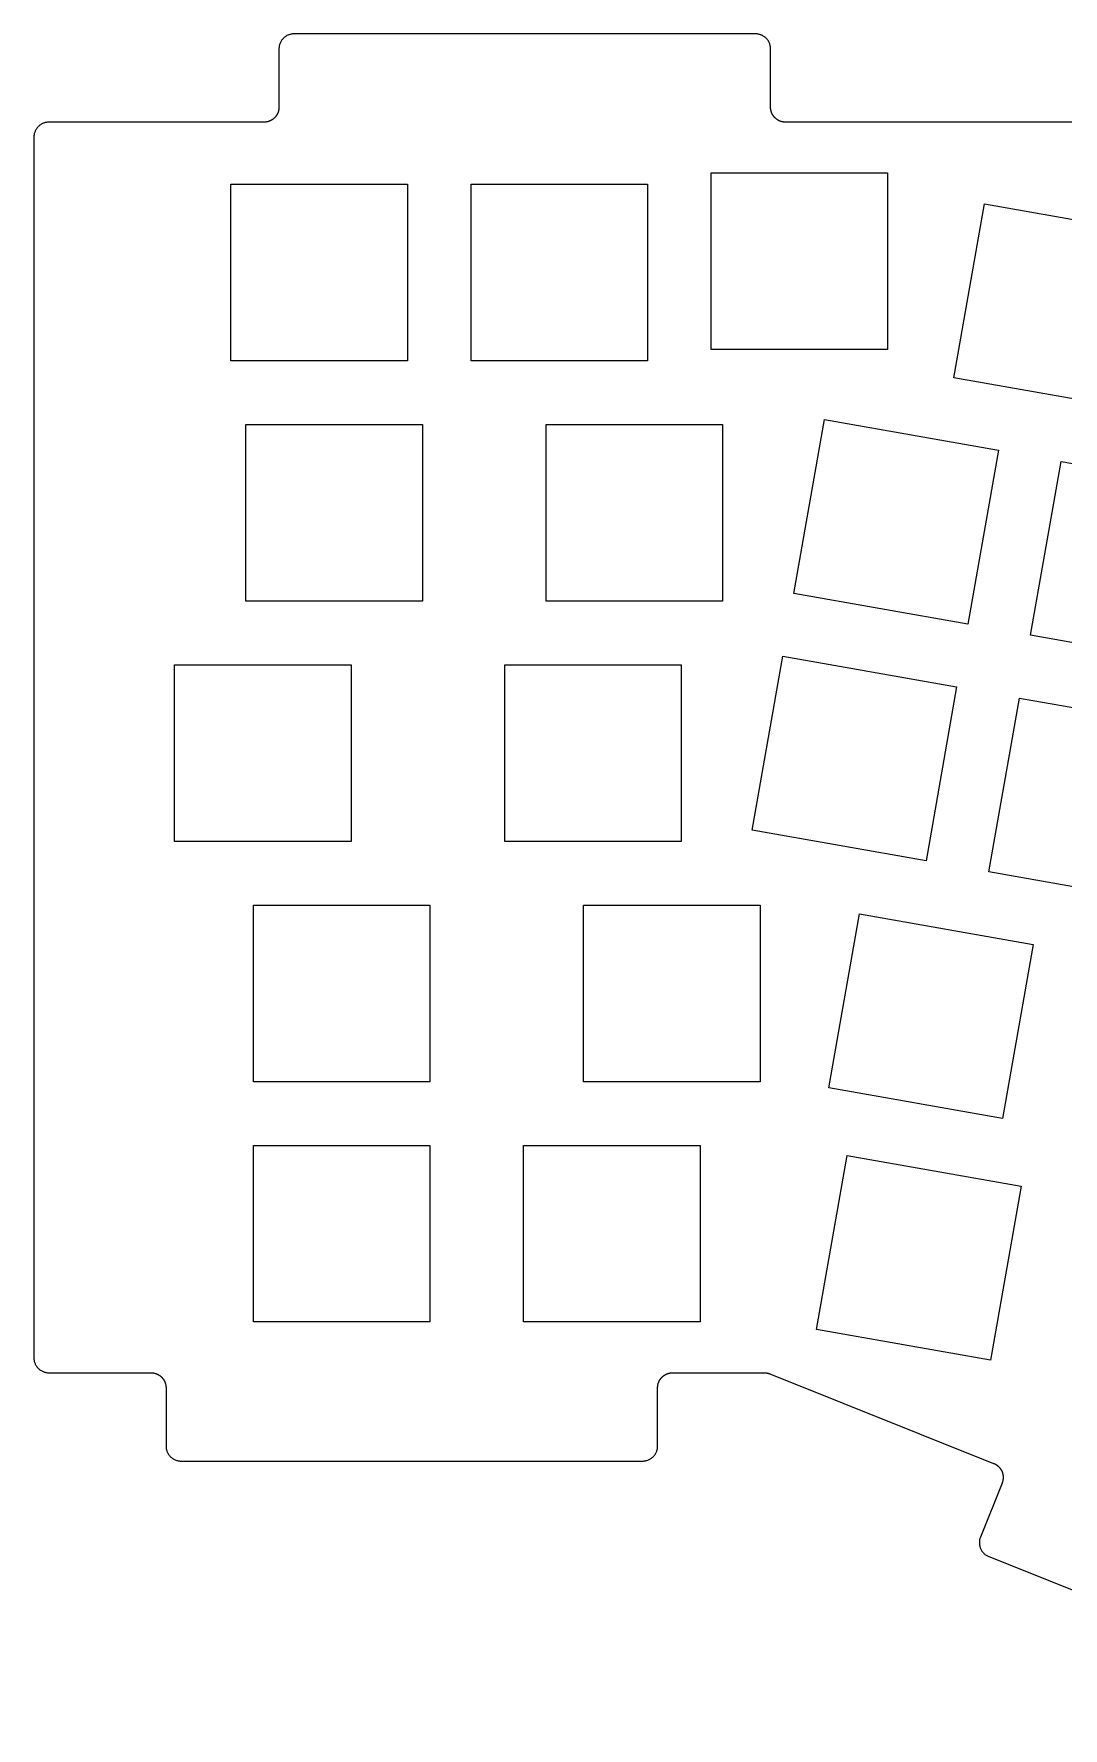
# Model space of a CAD drawing. Header units: metres. Extents: x -189 to 196, y -58 to 86.
# Drawn here: x -188.7 to -107.1, y -48.7 to 85.6 of the extents above; entities that cross this region are included whole.
import ezdxf

# ---------------------------------------------------------------- set-up
doc = ezdxf.new("R2010")
doc.units = ezdxf.units.M

msp = doc.modelspace()

# ---------------------------------------------------------------- linework, layer by layer
for p, q in [((-169.258, 84.6346), (-169.268, 84.577)), ((-169.245, 84.6916), (-169.258, 84.6346)), ((-169.229, 84.748), (-169.245, 84.6916)), ((-169.211, 84.8034), (-169.229, 84.748)), ((-169.19, 84.858), (-169.211, 84.8034)), ((-169.166, 84.9114), (-169.19, 84.858)), ((-169.14, 84.9636), (-169.166, 84.9114)), ((-169.111, 85.0144), (-169.14, 84.9636)), ((-169.08, 85.0638), (-169.111, 85.0144)), ((-169.046, 85.1116), (-169.08, 85.0638)), ((-169.01, 85.1577), (-169.046, 85.1116)), ((-168.972, 85.2019), (-169.01, 85.1577)), ((-168.932, 85.2442), (-168.972, 85.2019)), ((-168.89, 85.2845), (-168.932, 85.2442)), ((-168.845, 85.3227), (-168.89, 85.2845)), ((-168.799, 85.3586), (-168.845, 85.3227)), ((-168.751, 85.3923), (-168.799, 85.3586)), ((-168.702, 85.4236), (-168.751, 85.3923)), ((-168.651, 85.4524), (-168.702, 85.4236)), ((-168.599, 85.4786), (-168.651, 85.4524)), ((-168.546, 85.5023), (-168.599, 85.4786)), ((-168.491, 85.5234), (-168.546, 85.5023)), ((-168.436, 85.5417), (-168.491, 85.5234)), ((-168.379, 85.5573), (-168.436, 85.5417)), ((-168.322, 85.5701), (-168.379, 85.5573)), ((-168.265, 85.5801), (-168.322, 85.5701)), ((-168.207, 85.5872), (-168.265, 85.5801)), ((-168.148, 85.5915), (-168.207, 85.5872)), ((-168.09, 85.593), (-168.148, 85.5915)), ((-131.471, 85.593), (-168.09, 85.593)), ((-131.413, 85.5915), (-131.471, 85.593)), ((-131.355, 85.5872), (-131.413, 85.5915)), ((-131.297, 85.5801), (-131.355, 85.5872)), ((-131.239, 85.5701), (-131.297, 85.5801)), ((-131.182, 85.5573), (-131.239, 85.5701)), ((-131.126, 85.5417), (-131.182, 85.5573)), ((-131.07, 85.5234), (-131.126, 85.5417)), ((-131.016, 85.5023), (-131.07, 85.5234)), ((-130.962, 85.4786), (-131.016, 85.5023)), ((-130.91, 85.4524), (-130.962, 85.4786)), ((-130.859, 85.4236), (-130.91, 85.4524)), ((-130.81, 85.3923), (-130.859, 85.4236)), ((-130.762, 85.3586), (-130.81, 85.3923)), ((-130.716, 85.3227), (-130.762, 85.3586)), ((-130.672, 85.2845), (-130.716, 85.3227)), ((-130.629, 85.2442), (-130.672, 85.2845)), ((-130.589, 85.2019), (-130.629, 85.2442)), ((-130.551, 85.1577), (-130.589, 85.2019)), ((-130.515, 85.1116), (-130.551, 85.1577)), ((-130.481, 85.0638), (-130.515, 85.1116)), ((-130.45, 85.0144), (-130.481, 85.0638)), ((-130.421, 84.9636), (-130.45, 85.0144)), ((-130.395, 84.9114), (-130.421, 84.9636)), ((-130.371, 84.858), (-130.395, 84.9114)), ((-130.35, 84.8034), (-130.371, 84.858)), ((-130.332, 84.748), (-130.35, 84.8034)), ((-130.316, 84.6916), (-130.332, 84.748)), ((-130.304, 84.6346), (-130.316, 84.6916)), ((-130.294, 84.577), (-130.304, 84.6346)), ((-169.279, 84.4608), (-169.281, 84.4023)), ((-169.281, 84.4023), (-169.281, 79.7912)), ((-169.275, 84.519), (-169.279, 84.4608)), ((-169.268, 84.577), (-169.275, 84.519)), ((-130.286, 84.519), (-130.294, 84.577)), ((-130.282, 84.4608), (-130.286, 84.519)), ((-130.281, 84.4023), (-130.282, 84.4608)), ((-130.281, 79.7912), (-130.281, 84.4023)), ((-169.402, 79.2614), (-169.415, 79.2353)), ((-169.389, 79.288), (-169.402, 79.2614)), ((-169.377, 79.3148), (-169.389, 79.288)), ((-169.366, 79.3415), (-169.377, 79.3148)), ((-169.356, 79.3686), (-169.366, 79.3415)), ((-169.346, 79.3964), (-169.356, 79.3686)), ((-169.336, 79.4244), (-169.346, 79.3964)), ((-169.328, 79.4518), (-169.336, 79.4244)), ((-169.32, 79.4802), (-169.328, 79.4518)), ((-169.313, 79.5085), (-169.32, 79.4802)), ((-169.307, 79.5375), (-169.313, 79.5085)), ((-169.301, 79.5652), (-169.307, 79.5375)), ((-169.296, 79.5948), (-169.301, 79.5652)), ((-169.292, 79.6231), (-169.296, 79.5948)), ((-169.288, 79.6528), (-169.292, 79.6231)), ((-169.285, 79.6811), (-169.288, 79.6528)), ((-169.283, 79.7105), (-169.285, 79.6811)), ((-169.282, 79.7399), (-169.283, 79.7105)), ((-169.281, 79.7756), (-169.282, 79.7399)), ((-169.281, 79.7912), (-169.281, 79.7756)), ((-130.28, 79.7756), (-130.281, 79.7912)), ((-130.28, 79.7399), (-130.28, 79.7756)), ((-130.278, 79.7105), (-130.28, 79.7399)), ((-130.276, 79.6811), (-130.278, 79.7105)), ((-130.273, 79.6528), (-130.276, 79.6811)), ((-130.269, 79.6231), (-130.273, 79.6528)), ((-130.265, 79.5948), (-130.269, 79.6231)), ((-130.26, 79.5652), (-130.265, 79.5948)), ((-130.255, 79.5375), (-130.26, 79.5652)), ((-130.248, 79.5085), (-130.255, 79.5375)), ((-130.241, 79.4802), (-130.248, 79.5085)), ((-130.233, 79.4518), (-130.241, 79.4802)), ((-130.225, 79.4244), (-130.233, 79.4518)), ((-130.216, 79.3964), (-130.225, 79.4244)), ((-130.206, 79.3686), (-130.216, 79.3964)), ((-130.195, 79.3415), (-130.206, 79.3686)), ((-130.184, 79.3148), (-130.195, 79.3415)), ((-130.172, 79.288), (-130.184, 79.3148)), ((-130.16, 79.2614), (-130.172, 79.288)), ((-130.147, 79.2353), (-130.16, 79.2614)), ((-188.611, 77.9114), (-188.635, 77.858)), ((-188.585, 77.9636), (-188.611, 77.9114)), ((-188.556, 78.0144), (-188.585, 77.9636)), ((-188.525, 78.0638), (-188.556, 78.0144)), ((-188.491, 78.1116), (-188.525, 78.0638)), ((-188.456, 78.1577), (-188.491, 78.1116)), ((-188.417, 78.2019), (-188.456, 78.1577)), ((-188.377, 78.2442), (-188.417, 78.2019)), ((-188.335, 78.2845), (-188.377, 78.2442)), ((-188.29, 78.3227), (-188.335, 78.2845)), ((-188.244, 78.3586), (-188.29, 78.3227)), ((-188.197, 78.3923), (-188.244, 78.3586)), ((-188.147, 78.4236), (-188.197, 78.3923)), ((-188.096, 78.4524), (-188.147, 78.4236)), ((-188.044, 78.4786), (-188.096, 78.4524)), ((-187.991, 78.5023), (-188.044, 78.4786)), ((-187.936, 78.5234), (-187.991, 78.5023)), ((-187.881, 78.5417), (-187.936, 78.5234)), ((-187.824, 78.5573), (-187.881, 78.5417)), ((-187.767, 78.5701), (-187.824, 78.5573)), ((-187.71, 78.5801), (-187.767, 78.5701)), ((-187.652, 78.5872), (-187.71, 78.5801)), ((-187.594, 78.5915), (-187.652, 78.5872)), ((-187.535, 78.593), (-187.594, 78.5915)), ((-170.479, 78.593), (-187.535, 78.593)), ((-170.463, 78.5932), (-170.479, 78.593)), ((-170.428, 78.594), (-170.463, 78.5932)), ((-170.398, 78.5955), (-170.428, 78.594)), ((-170.369, 78.5976), (-170.398, 78.5955)), ((-170.34, 78.6004), (-170.369, 78.5976)), ((-170.311, 78.6041), (-170.34, 78.6004)), ((-170.282, 78.6083), (-170.311, 78.6041)), ((-170.253, 78.6134), (-170.282, 78.6083)), ((-170.225, 78.6189), (-170.253, 78.6134)), ((-170.196, 78.6255), (-170.225, 78.6189)), ((-170.168, 78.6326), (-170.196, 78.6255)), ((-170.139, 78.6404), (-170.168, 78.6326)), ((-170.112, 78.6487), (-170.139, 78.6404)), ((-170.084, 78.6579), (-170.112, 78.6487)), ((-170.056, 78.6679), (-170.084, 78.6579)), ((-170.029, 78.6784), (-170.056, 78.6679)), ((-170.002, 78.6895), (-170.029, 78.6784)), ((-169.976, 78.7013), (-170.002, 78.6895)), ((-169.949, 78.7139), (-169.976, 78.7013)), ((-169.923, 78.727), (-169.949, 78.7139)), ((-169.897, 78.7406), (-169.923, 78.727)), ((-169.872, 78.7552), (-169.897, 78.7406)), ((-169.847, 78.7701), (-169.872, 78.7552)), ((-169.822, 78.786), (-169.847, 78.7701)), ((-169.798, 78.8019), (-169.822, 78.786)), ((-169.774, 78.8189), (-169.798, 78.8019)), ((-169.751, 78.8362), (-169.774, 78.8189)), ((-169.727, 78.8544), (-169.751, 78.8362)), ((-169.705, 78.8725), (-169.727, 78.8544)), ((-169.683, 78.8918), (-169.705, 78.8725)), ((-169.661, 78.9115), (-169.683, 78.8918)), ((-169.64, 78.9314), (-169.661, 78.9115)), ((-169.619, 78.9525), (-169.64, 78.9314)), ((-169.599, 78.9733), (-169.619, 78.9525)), ((-169.58, 78.9951), (-169.599, 78.9733)), ((-169.56, 79.0175), (-169.58, 78.9951)), ((-169.542, 79.0396), (-169.56, 79.0175)), ((-169.524, 79.0629), (-169.542, 79.0396)), ((-169.507, 79.0862), (-169.524, 79.0629)), ((-169.49, 79.1103), (-169.507, 79.0862)), ((-169.474, 79.1341), (-169.49, 79.1103)), ((-169.458, 79.1592), (-169.474, 79.1341)), ((-169.443, 79.1841), (-169.458, 79.1592)), ((-169.428, 79.2098), (-169.443, 79.1841)), ((-169.415, 79.2353), (-169.428, 79.2098)), ((-130.133, 79.2098), (-130.147, 79.2353)), ((-130.118, 79.1841), (-130.133, 79.2098)), ((-130.103, 79.1592), (-130.118, 79.1841)), ((-130.088, 79.1341), (-130.103, 79.1592)), ((-130.072, 79.1103), (-130.088, 79.1341)), ((-130.055, 79.0862), (-130.072, 79.1103)), ((-130.037, 79.0629), (-130.055, 79.0862)), ((-130.019, 79.0396), (-130.037, 79.0629)), ((-130.001, 79.0175), (-130.019, 79.0396)), ((-129.982, 78.9951), (-130.001, 79.0175)), ((-129.962, 78.9733), (-129.982, 78.9951)), ((-129.942, 78.9525), (-129.962, 78.9733)), ((-129.921, 78.9314), (-129.942, 78.9525)), ((-129.9, 78.9115), (-129.921, 78.9314)), ((-129.879, 78.8918), (-129.9, 78.9115)), ((-129.856, 78.8725), (-129.879, 78.8918)), ((-129.834, 78.8544), (-129.856, 78.8725)), ((-129.811, 78.8362), (-129.834, 78.8544)), ((-129.787, 78.8189), (-129.811, 78.8362)), ((-129.763, 78.8019), (-129.787, 78.8189)), ((-129.739, 78.786), (-129.763, 78.8019)), ((-129.714, 78.7701), (-129.739, 78.786)), ((-129.689, 78.7552), (-129.714, 78.7701)), ((-129.664, 78.7406), (-129.689, 78.7552)), ((-129.638, 78.727), (-129.664, 78.7406)), ((-129.612, 78.7139), (-129.638, 78.727)), ((-129.586, 78.7013), (-129.612, 78.7139)), ((-129.559, 78.6895), (-129.586, 78.7013)), ((-129.532, 78.6784), (-129.559, 78.6895)), ((-129.505, 78.6679), (-129.532, 78.6784)), ((-129.477, 78.6579), (-129.505, 78.6679)), ((-129.449, 78.6487), (-129.477, 78.6579)), ((-129.422, 78.6404), (-129.449, 78.6487)), ((-129.393, 78.6326), (-129.422, 78.6404)), ((-129.365, 78.6255), (-129.393, 78.6326)), ((-129.336, 78.6189), (-129.365, 78.6255)), ((-129.308, 78.6134), (-129.336, 78.6189)), ((-129.279, 78.6083), (-129.308, 78.6134)), ((-129.25, 78.6041), (-129.279, 78.6083)), ((-129.221, 78.6004), (-129.25, 78.6041)), ((-129.192, 78.5976), (-129.221, 78.6004)), ((-129.163, 78.5955), (-129.192, 78.5976)), ((-129.134, 78.594), (-129.163, 78.5955)), ((-129.098, 78.5932), (-129.134, 78.594)), ((-129.082, 78.593), (-129.098, 78.5932)), ((-95.5885, 78.593), (-129.082, 78.593)), ((-188.724, 77.4608), (-188.726, 77.4023)), ((-188.726, 77.4023), (-188.726, -19.3594)), ((-188.72, 77.519), (-188.724, 77.4608)), ((-188.713, 77.577), (-188.72, 77.519)), ((-188.703, 77.6346), (-188.713, 77.577)), ((-188.69, 77.6916), (-188.703, 77.6346)), ((-188.674, 77.748), (-188.69, 77.6916)), ((-188.656, 77.8034), (-188.674, 77.748)), ((-188.635, 77.858), (-188.656, 77.8034)), ((-134.992, 60.568), (-134.992, 74.568)), ((-134.992, 74.568), (-120.992, 74.568)), ((-120.992, 74.568), (-120.992, 60.568)), ((-173.092, 59.675), (-173.092, 73.675)), ((-173.092, 73.675), (-159.092, 73.675)), ((-159.092, 73.675), (-159.092, 59.675)), ((-154.042, 59.675), (-154.042, 73.675)), ((-154.042, 73.675), (-140.042, 73.675)), ((-140.042, 73.675), (-140.042, 59.675)), ((-115.738, 58.3299), (-113.307, 72.1172)), ((-113.307, 72.1172), (-99.52, 69.6862)), ((-120.992, 60.568), (-134.992, 60.568)), ((-159.092, 59.675), (-173.092, 59.675)), ((-140.042, 59.675), (-154.042, 59.675)), ((-101.951, 55.8988), (-115.738, 58.3299)), ((-171.902, 40.625), (-171.902, 54.625)), ((-171.902, 54.625), (-157.902, 54.625)), ((-157.902, 54.625), (-157.902, 40.625)), ((-148.089, 40.625), (-148.089, 54.625)), ((-148.089, 54.625), (-134.089, 54.625)), ((-134.089, 54.625), (-134.089, 40.625)), ((-128.427, 41.2234), (-125.996, 55.0107)), ((-125.996, 55.0107), (-112.208, 52.5796)), ((-112.208, 52.5796), (-114.639, 38.7923)), ((-109.666, 37.9154), (-107.235, 51.7027)), ((-107.235, 51.7027), (-93.4477, 49.2716)), ((-157.902, 40.625), (-171.902, 40.625)), ((-134.089, 40.625), (-148.089, 40.625)), ((-114.639, 38.7923), (-128.427, 41.2234)), ((-95.8788, 35.4843), (-109.666, 37.9154)), ((-177.557, 21.575), (-177.557, 35.575)), ((-177.557, 35.575), (-163.557, 35.575)), ((-163.557, 35.575), (-163.557, 21.575)), ((-151.363, 21.575), (-151.363, 35.575)), ((-151.363, 35.575), (-137.363, 35.575)), ((-137.363, 35.575), (-137.363, 21.575)), ((-131.735, 22.4628), (-129.304, 36.2501)), ((-129.304, 36.2501), (-115.516, 33.819)), ((-115.516, 33.819), (-117.947, 20.0317)), ((-112.974, 19.1548), (-110.543, 32.9421)), ((-110.543, 32.9421), (-96.7557, 30.511)), ((-163.557, 21.575), (-177.557, 21.575)), ((-137.363, 21.575), (-151.363, 21.575)), ((-117.947, 20.0317), (-131.735, 22.4628)), ((-99.1868, 16.7237), (-112.974, 19.1548)), ((-171.306, 2.52499), (-171.306, 16.525)), ((-171.306, 16.525), (-157.306, 16.525)), ((-157.306, 16.525), (-157.306, 2.52499)), ((-145.112, 2.52499), (-145.112, 16.525)), ((-145.112, 16.525), (-131.112, 16.525)), ((-131.112, 16.525), (-131.112, 2.52499)), ((-125.662, 2.04817), (-123.231, 15.8355)), ((-123.231, 15.8355), (-109.444, 13.4044)), ((-109.444, 13.4044), (-111.875, -0.38289)), ((-157.306, 2.52499), (-171.306, 2.52499)), ((-131.112, 2.52499), (-145.112, 2.52499)), ((-111.875, -0.38289), (-125.662, 2.04817)), ((-171.306, -16.525), (-171.306, -2.52499)), ((-171.306, -2.52499), (-157.306, -2.52499)), ((-157.306, -2.52499), (-157.306, -16.525)), ((-149.875, -16.525), (-149.875, -2.52499)), ((-149.875, -2.52499), (-135.875, -2.52499)), ((-135.875, -2.52499), (-135.875, -16.525)), ((-126.625, -17.1259), (-124.194, -3.33859)), ((-124.194, -3.33859), (-110.407, -5.76967)), ((-110.407, -5.76967), (-112.838, -19.557)), ((-157.306, -16.525), (-171.306, -16.525)), ((-135.875, -16.525), (-149.875, -16.525)), ((-112.838, -19.557), (-126.625, -17.1259)), ((-188.726, -19.3594), (-188.724, -19.4178)), ((-188.724, -19.4178), (-188.72, -19.4761)), ((-188.72, -19.4761), (-188.713, -19.5341)), ((-188.713, -19.5341), (-188.703, -19.5916)), ((-188.703, -19.5916), (-188.69, -19.6487)), ((-188.69, -19.6487), (-188.674, -19.705)), ((-188.674, -19.705), (-188.656, -19.7605)), ((-188.656, -19.7605), (-188.635, -19.815)), ((-188.635, -19.815), (-188.611, -19.8684)), ((-188.611, -19.8684), (-188.585, -19.9206)), ((-188.585, -19.9206), (-188.556, -19.9715)), ((-188.556, -19.9715), (-188.525, -20.0208)), ((-188.525, -20.0208), (-188.491, -20.0686)), ((-188.491, -20.0686), (-188.456, -20.1147)), ((-188.456, -20.1147), (-188.417, -20.1589)), ((-188.417, -20.1589), (-188.377, -20.2013)), ((-188.377, -20.2013), (-188.335, -20.2416)), ((-188.335, -20.2416), (-188.29, -20.2797)), ((-188.29, -20.2797), (-188.244, -20.3157)), ((-188.244, -20.3157), (-188.197, -20.3493)), ((-188.197, -20.3493), (-188.147, -20.3806)), ((-188.147, -20.3806), (-188.096, -20.4094)), ((-188.096, -20.4094), (-188.044, -20.4357)), ((-188.044, -20.4357), (-187.991, -20.4594)), ((-187.991, -20.4594), (-187.936, -20.4804)), ((-187.936, -20.4804), (-187.881, -20.4987)), ((-187.881, -20.4987), (-187.824, -20.5143)), ((-187.824, -20.5143), (-187.767, -20.5271)), ((-187.767, -20.5271), (-187.71, -20.5371)), ((-187.71, -20.5371), (-187.652, -20.5443)), ((-187.652, -20.5443), (-187.594, -20.5486)), ((-187.594, -20.5486), (-187.535, -20.55)), ((-187.535, -20.55), (-179.438, -20.55)), ((-179.438, -20.55), (-179.423, -20.5502)), ((-179.423, -20.5502), (-179.387, -20.5511)), ((-179.387, -20.5511), (-179.358, -20.5525)), ((-179.358, -20.5525), (-179.328, -20.5547)), ((-179.328, -20.5547), (-179.3, -20.5575)), ((-179.3, -20.5575), (-179.27, -20.5611)), ((-179.27, -20.5611), (-179.242, -20.5653)), ((-179.242, -20.5653), (-179.212, -20.5705)), ((-179.212, -20.5705), (-179.185, -20.576)), ((-179.185, -20.576), (-179.156, -20.5825)), ((-179.156, -20.5825), (-179.127, -20.5896)), ((-179.127, -20.5896), (-179.099, -20.5974)), ((-179.099, -20.5974), (-179.071, -20.6057)), ((-179.071, -20.6057), (-179.043, -20.615)), ((-179.043, -20.615), (-179.016, -20.625)), ((-179.016, -20.625), (-178.988, -20.6354)), ((-178.988, -20.6354), (-178.962, -20.6465)), ((-178.962, -20.6465), (-178.935, -20.6583)), ((-178.935, -20.6583), (-178.908, -20.6709)), ((-178.908, -20.6709), (-178.882, -20.684)), ((-178.882, -20.684), (-178.857, -20.6977)), ((-178.857, -20.6977), (-178.831, -20.7122)), ((-178.831, -20.7122), (-178.806, -20.7272)), ((-178.806, -20.7272), (-178.781, -20.743)), ((-178.781, -20.743), (-178.757, -20.759)), ((-178.757, -20.759), (-178.733, -20.7759)), ((-178.733, -20.7759), (-178.71, -20.7932)), ((-178.71, -20.7932), (-178.687, -20.8114)), ((-178.687, -20.8114), (-178.665, -20.8295)), ((-178.665, -20.8295), (-178.642, -20.8489)), ((-178.642, -20.8489), (-178.62, -20.8686)), ((-178.62, -20.8686), (-178.6, -20.8884)), ((-178.6, -20.8884), (-178.578, -20.9095)), ((-178.578, -20.9095), (-178.559, -20.9304)), ((-178.559, -20.9304), (-178.539, -20.9521)), ((-178.539, -20.9521), (-178.52, -20.9745)), ((-178.52, -20.9745), (-178.501, -20.9966)), ((-178.501, -20.9966), (-178.483, -21.0199)), ((-178.483, -21.0199), (-178.466, -21.0432)), ((-178.466, -21.0432), (-178.449, -21.0673)), ((-178.449, -21.0673), (-178.433, -21.0912)), ((-178.433, -21.0912), (-178.417, -21.1162)), ((-178.417, -21.1162), (-178.402, -21.1411)), ((-178.402, -21.1411), (-178.388, -21.1668)), ((-178.388, -21.1668), (-178.374, -21.1924)), ((-178.374, -21.1924), (-178.361, -21.2184)), ((-178.361, -21.2184), (-178.348, -21.245)), ((-178.348, -21.245), (-178.336, -21.2718)), ((-178.336, -21.2718), (-178.325, -21.2985)), ((-178.325, -21.2985), (-178.315, -21.3256)), ((-178.315, -21.3256), (-178.305, -21.3534)), ((-178.305, -21.3534), (-178.296, -21.3814)), ((-178.296, -21.3814), (-178.287, -21.4088)), ((-178.287, -21.4088), (-178.28, -21.4372)), ((-178.28, -21.4372), (-178.272, -21.4655)), ((-178.272, -21.4655), (-178.266, -21.4946)), ((-139.214, -21.4946), (-139.207, -21.4655)), ((-139.207, -21.4655), (-139.2, -21.4372)), ((-139.2, -21.4372), (-139.193, -21.4088)), ((-139.193, -21.4088), (-139.184, -21.3814)), ((-139.184, -21.3814), (-139.175, -21.3534)), ((-139.175, -21.3534), (-139.165, -21.3256)), ((-139.165, -21.3256), (-139.155, -21.2985)), ((-139.155, -21.2985), (-139.143, -21.2718)), ((-139.143, -21.2718), (-139.132, -21.245)), ((-139.132, -21.245), (-139.119, -21.2184)), ((-139.119, -21.2184), (-139.106, -21.1924)), ((-139.106, -21.1924), (-139.092, -21.1668)), ((-139.092, -21.1668), (-139.078, -21.1411)), ((-139.078, -21.1411), (-139.063, -21.1162)), ((-139.063, -21.1162), (-139.047, -21.0912)), ((-139.047, -21.0912), (-139.031, -21.0673)), ((-139.031, -21.0673), (-139.014, -21.0432)), ((-139.014, -21.0432), (-138.997, -21.0199)), ((-138.997, -21.0199), (-138.979, -20.9966)), ((-138.979, -20.9966), (-138.96, -20.9745)), ((-138.96, -20.9745), (-138.941, -20.9521)), ((-138.941, -20.9521), (-138.921, -20.9304)), ((-138.921, -20.9304), (-138.902, -20.9095)), ((-138.902, -20.9095), (-138.88, -20.8884)), ((-138.88, -20.8884), (-138.86, -20.8686)), ((-138.86, -20.8686), (-138.838, -20.8489)), ((-138.838, -20.8489), (-138.815, -20.8295)), ((-138.815, -20.8295), (-138.793, -20.8114)), ((-138.793, -20.8114), (-138.77, -20.7932)), ((-138.77, -20.7932), (-138.747, -20.7759)), ((-138.747, -20.7759), (-138.723, -20.759)), ((-138.723, -20.759), (-138.699, -20.743)), ((-138.699, -20.743), (-138.674, -20.7272)), ((-138.674, -20.7272), (-138.649, -20.7122)), ((-138.649, -20.7122), (-138.623, -20.6977)), ((-138.623, -20.6977), (-138.598, -20.684)), ((-138.598, -20.684), (-138.572, -20.6709)), ((-138.572, -20.6709), (-138.545, -20.6583)), ((-138.545, -20.6583), (-138.518, -20.6465)), ((-138.518, -20.6465), (-138.491, -20.6354)), ((-138.491, -20.6354), (-138.464, -20.625)), ((-138.464, -20.625), (-138.437, -20.615)), ((-138.437, -20.615), (-138.409, -20.6057)), ((-138.409, -20.6057), (-138.381, -20.5974)), ((-138.381, -20.5974), (-138.353, -20.5896)), ((-138.353, -20.5896), (-138.324, -20.5825)), ((-138.324, -20.5825), (-138.295, -20.576)), ((-138.295, -20.576), (-138.268, -20.5705)), ((-138.268, -20.5705), (-138.238, -20.5653)), ((-138.238, -20.5653), (-138.21, -20.5611)), ((-138.21, -20.5611), (-138.18, -20.5575)), ((-138.18, -20.5575), (-138.152, -20.5547)), ((-138.152, -20.5547), (-138.122, -20.5525)), ((-138.122, -20.5525), (-138.093, -20.5511)), ((-138.093, -20.5511), (-138.057, -20.5502)), ((-138.057, -20.5502), (-138.042, -20.55)), ((-138.042, -20.55), (-130.78, -20.55)), ((-130.78, -20.55), (-130.764, -20.5502)), ((-130.764, -20.5502), (-130.729, -20.5511)), ((-130.729, -20.5511), (-130.699, -20.5525)), ((-130.699, -20.5525), (-130.67, -20.5547)), ((-130.67, -20.5547), (-130.642, -20.5575)), ((-130.642, -20.5575), (-130.612, -20.5611)), ((-130.612, -20.5611), (-130.583, -20.5653)), ((-130.583, -20.5653), (-130.554, -20.5705)), ((-130.554, -20.5705), (-130.526, -20.576)), ((-130.526, -20.576), (-130.497, -20.5825)), ((-130.497, -20.5825), (-130.469, -20.5896)), ((-130.469, -20.5896), (-130.441, -20.5974)), ((-130.441, -20.5974), (-130.413, -20.6057)), ((-130.413, -20.6057), (-130.384, -20.6155)), ((-130.384, -20.6155), (-130.359, -20.6242)), ((-130.359, -20.6242), (-130.335, -20.6334)), ((-130.335, -20.6334), (-130.325, -20.6372)), ((-130.325, -20.6372), (-112.584, -27.7338)), ((-178.266, -21.4946), (-178.26, -21.5222)), ((-178.26, -21.5222), (-178.255, -21.5518)), ((-178.255, -21.5518), (-178.251, -21.5802)), ((-178.251, -21.5802), (-178.247, -21.6099)), ((-178.247, -21.6099), (-178.245, -21.6382)), ((-178.245, -21.6382), (-178.242, -21.6676)), ((-178.242, -21.6676), (-178.241, -21.697)), ((-178.241, -21.697), (-178.24, -21.7327)), ((-178.24, -21.7327), (-178.24, -21.7482)), ((-178.24, -21.7482), (-178.24, -26.3594)), ((-139.24, -21.7327), (-139.239, -21.697)), ((-139.24, -21.7482), (-139.24, -21.7327)), ((-139.24, -26.3594), (-139.24, -21.7482)), ((-139.239, -21.697), (-139.237, -21.6676)), ((-139.237, -21.6676), (-139.235, -21.6382)), ((-139.235, -21.6382), (-139.232, -21.6099)), ((-139.232, -21.6099), (-139.229, -21.5802)), ((-139.229, -21.5802), (-139.225, -21.5518)), ((-139.225, -21.5518), (-139.219, -21.5222)), ((-139.219, -21.5222), (-139.214, -21.4946)), ((-178.24, -26.3594), (-178.239, -26.4178)), ((-178.239, -26.4178), (-178.234, -26.4761)), ((-178.234, -26.4761), (-178.227, -26.5341)), ((-178.227, -26.5341), (-178.217, -26.5916)), ((-178.217, -26.5916), (-178.204, -26.6487)), ((-178.204, -26.6487), (-178.189, -26.705)), ((-178.189, -26.705), (-178.17, -26.7605)), ((-178.17, -26.7605), (-178.149, -26.815)), ((-178.149, -26.815), (-178.126, -26.8684)), ((-139.354, -26.8684), (-139.331, -26.815)), ((-139.331, -26.815), (-139.31, -26.7605)), ((-139.31, -26.7605), (-139.291, -26.705)), ((-139.291, -26.705), (-139.276, -26.6487)), ((-139.276, -26.6487), (-139.263, -26.5916)), ((-139.263, -26.5916), (-139.253, -26.5341)), ((-139.253, -26.5341), (-139.246, -26.4761)), ((-139.246, -26.4761), (-139.241, -26.4178)), ((-139.241, -26.4178), (-139.24, -26.3594)), ((-178.126, -26.8684), (-178.099, -26.9206)), ((-178.099, -26.9206), (-178.071, -26.9715)), ((-178.071, -26.9715), (-178.039, -27.0208)), ((-178.039, -27.0208), (-178.006, -27.0686)), ((-178.006, -27.0686), (-177.97, -27.1147)), ((-177.97, -27.1147), (-177.932, -27.1589)), ((-177.932, -27.1589), (-177.891, -27.2013)), ((-177.891, -27.2013), (-177.849, -27.2416)), ((-177.849, -27.2416), (-177.805, -27.2797)), ((-177.805, -27.2797), (-177.759, -27.3157)), ((-177.759, -27.3157), (-177.711, -27.3493)), ((-177.711, -27.3493), (-177.661, -27.3806)), ((-177.661, -27.3806), (-177.611, -27.4094)), ((-177.611, -27.4094), (-177.558, -27.4357)), ((-177.558, -27.4357), (-177.505, -27.4594)), ((-177.505, -27.4594), (-177.45, -27.4804)), ((-177.45, -27.4804), (-177.395, -27.4987)), ((-177.395, -27.4987), (-177.339, -27.5143)), ((-177.339, -27.5143), (-177.282, -27.5271)), ((-177.282, -27.5271), (-177.224, -27.5371)), ((-177.224, -27.5371), (-177.166, -27.5443)), ((-177.166, -27.5443), (-177.108, -27.5486)), ((-177.108, -27.5486), (-177.049, -27.55)), ((-177.049, -27.55), (-140.431, -27.55)), ((-140.431, -27.55), (-140.372, -27.5486)), ((-140.372, -27.5486), (-140.314, -27.5443)), ((-140.314, -27.5443), (-140.256, -27.5371)), ((-140.256, -27.5371), (-140.198, -27.5271)), ((-140.198, -27.5271), (-140.141, -27.5143)), ((-140.141, -27.5143), (-140.085, -27.4987)), ((-140.085, -27.4987), (-140.029, -27.4804)), ((-140.029, -27.4804), (-139.975, -27.4594)), ((-139.975, -27.4594), (-139.922, -27.4357)), ((-139.922, -27.4357), (-139.869, -27.4094)), ((-139.869, -27.4094), (-139.818, -27.3806)), ((-139.818, -27.3806), (-139.769, -27.3493)), ((-139.769, -27.3493), (-139.721, -27.3157)), ((-139.721, -27.3157), (-139.675, -27.2797)), ((-139.675, -27.2797), (-139.631, -27.2416)), ((-139.631, -27.2416), (-139.589, -27.2013)), ((-139.589, -27.2013), (-139.548, -27.1589)), ((-139.548, -27.1589), (-139.51, -27.1147)), ((-139.51, -27.1147), (-139.474, -27.0686)), ((-139.474, -27.0686), (-139.441, -27.0208)), ((-139.441, -27.0208), (-139.409, -26.9715)), ((-139.409, -26.9715), (-139.381, -26.9206)), ((-139.381, -26.9206), (-139.354, -26.8684)), ((-112.584, -27.7338), (-112.57, -27.7397)), ((-112.57, -27.7397), (-112.537, -27.7541)), ((-112.537, -27.7541), (-112.51, -27.7661)), ((-112.51, -27.7661), (-112.484, -27.7791)), ((-112.484, -27.7791), (-112.458, -27.7923)), ((-112.458, -27.7923), (-112.433, -27.8065)), ((-112.433, -27.8065), (-112.407, -27.8213)), ((-112.407, -27.8213), (-112.382, -27.8365)), ((-112.382, -27.8365), (-112.358, -27.8526)), ((-112.358, -27.8526), (-112.334, -27.869)), ((-112.334, -27.869), (-112.31, -27.8861)), ((-112.31, -27.8861), (-112.287, -27.9039)), ((-112.287, -27.9039), (-112.264, -27.9219)), ((-112.264, -27.9219), (-112.241, -27.9412)), ((-112.241, -27.9412), (-112.22, -27.9602)), ((-112.22, -27.9602), (-112.199, -27.9799)), ((-112.199, -27.9799), (-112.177, -28.0006)), ((-112.177, -28.0006), (-112.157, -28.0213)), ((-112.157, -28.0213), (-112.137, -28.043)), ((-112.137, -28.043), (-112.118, -28.0646)), ((-112.118, -28.0646), (-112.099, -28.0873)), ((-112.099, -28.0873), (-112.081, -28.1098)), ((-112.081, -28.1098), (-112.063, -28.1332)), ((-112.063, -28.1332), (-112.046, -28.1571)), ((-112.046, -28.1571), (-112.03, -28.1807)), ((-112.03, -28.1807), (-112.013, -28.2055)), ((-112.013, -28.2055), (-111.998, -28.2302)), ((-111.917, -29.2917), (-113.629, -33.5728)), ((-111.998, -28.2302), (-111.983, -28.2557)), ((-111.983, -28.2557), (-111.97, -28.281)), ((-111.97, -28.281), (-111.956, -28.307)), ((-111.956, -28.307), (-111.943, -28.3335)), ((-111.943, -28.3335), (-111.931, -28.3599)), ((-111.931, -28.3599), (-111.919, -28.3867)), ((-111.919, -28.3867), (-111.909, -28.414)), ((-111.911, -29.2771), (-111.917, -29.2917)), ((-111.899, -29.2434), (-111.911, -29.2771)), ((-111.909, -28.414), (-111.899, -28.4411)), ((-111.899, -28.4411), (-111.889, -28.469)), ((-111.889, -29.2157), (-111.899, -29.2434)), ((-111.889, -28.469), (-111.88, -28.4966)), ((-111.88, -29.188), (-111.889, -29.2157)), ((-111.88, -28.4966), (-111.872, -28.525)), ((-111.872, -29.1595), (-111.88, -29.188)), ((-111.872, -28.525), (-111.865, -28.5531)), ((-111.865, -29.1318), (-111.872, -29.1595)), ((-111.865, -28.5531), (-111.858, -28.5816)), ((-111.858, -29.1028), (-111.865, -29.1318)), ((-111.858, -28.5816), (-111.852, -28.61)), ((-111.852, -29.0745), (-111.858, -29.1028)), ((-111.852, -28.61), (-111.846, -28.6388)), ((-111.846, -29.0458), (-111.852, -29.0745)), ((-111.846, -28.6388), (-111.842, -28.6675)), ((-111.842, -29.017), (-111.846, -29.0458)), ((-111.842, -28.6675), (-111.838, -28.6964)), ((-111.838, -28.988), (-111.842, -29.017)), ((-111.838, -28.6964), (-111.835, -28.7259)), ((-111.835, -28.9586), (-111.838, -28.988)), ((-111.835, -28.7259), (-111.832, -28.7547)), ((-111.832, -28.93), (-111.835, -28.9586)), ((-111.832, -28.7547), (-111.83, -28.7838)), ((-111.83, -28.901), (-111.832, -28.93)), ((-111.83, -28.7838), (-111.829, -28.8131)), ((-111.829, -28.8714), (-111.83, -28.901)), ((-111.829, -28.8131), (-111.829, -28.8423)), ((-111.829, -28.8423), (-111.829, -28.8714)), ((-113.629, -33.5728), (-113.65, -33.6276)), ((-113.71, -33.9127), (-113.714, -33.9711)), ((-113.714, -33.9711), (-113.714, -34.0295)), ((-113.714, -34.0295), (-113.712, -34.0879)), ((-113.712, -34.0879), (-113.707, -34.1461)), ((-113.704, -33.8546), (-113.71, -33.9127)), ((-113.707, -34.1461), (-113.699, -34.204)), ((-113.694, -33.797), (-113.704, -33.8546)), ((-113.699, -34.204), (-113.689, -34.2615)), ((-113.682, -33.7398), (-113.694, -33.797)), ((-113.689, -34.2615), (-113.675, -34.3183)), ((-113.667, -33.6833), (-113.682, -33.7398)), ((-113.675, -34.3183), (-113.659, -34.3745)), ((-113.65, -33.6276), (-113.667, -33.6833)), ((-113.659, -34.3745), (-113.64, -34.4297)), ((-113.64, -34.4297), (-113.618, -34.484)), ((-113.618, -34.484), (-113.594, -34.5371)), ((-113.594, -34.5371), (-113.567, -34.589)), ((-113.567, -34.589), (-113.538, -34.6395)), ((-113.538, -34.6395), (-113.506, -34.6885)), ((-113.506, -34.6885), (-113.471, -34.7358)), ((-113.471, -34.7358), (-113.435, -34.7815)), ((-113.435, -34.7815), (-113.396, -34.8253)), ((-113.396, -34.8253), (-113.355, -34.8671)), ((-113.355, -34.8671), (-113.313, -34.9069)), ((-113.313, -34.9069), (-113.268, -34.9445)), ((-113.268, -34.9445), (-113.221, -34.9799)), ((-113.221, -34.9799), (-113.173, -35.013)), ((-113.173, -35.013), (-113.123, -35.0436)), ((-113.123, -35.0436), (-113.072, -35.0718)), ((-113.072, -35.0718), (-113.02, -35.0974)), ((-113.02, -35.0974), (-112.966, -35.1205)), ((-112.966, -35.1205), (-78.9666, -48.7209))]:
    msp.add_line(p, q)

doc.saveas('drawing.dxf')
